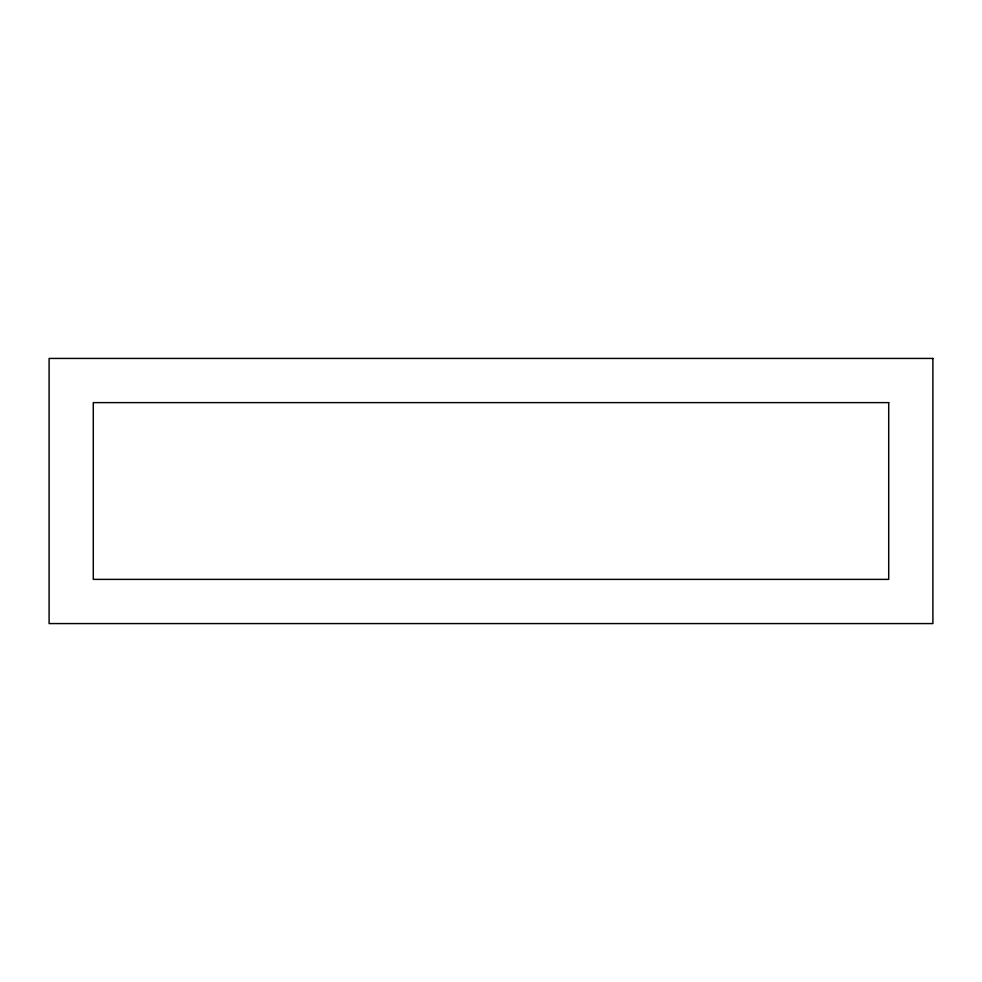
<?xml version="1.0" encoding="UTF-8"?>
<svg xmlns="http://www.w3.org/2000/svg" width="982" height="982" viewBox="0 0 982 982"><rect width="100%" height="100%" fill="white"/><g stroke="black" fill="none" stroke-linecap="round" stroke-linejoin="round"><path stroke-width="1.47" d="M932.9 358.43L49.1 358.43L49.1 623.57L932.9 623.57L932.9 358.43M888.71 402.62L93.29 402.62L93.29 579.38L888.71 579.38L888.71 402.62"/></g></svg>
